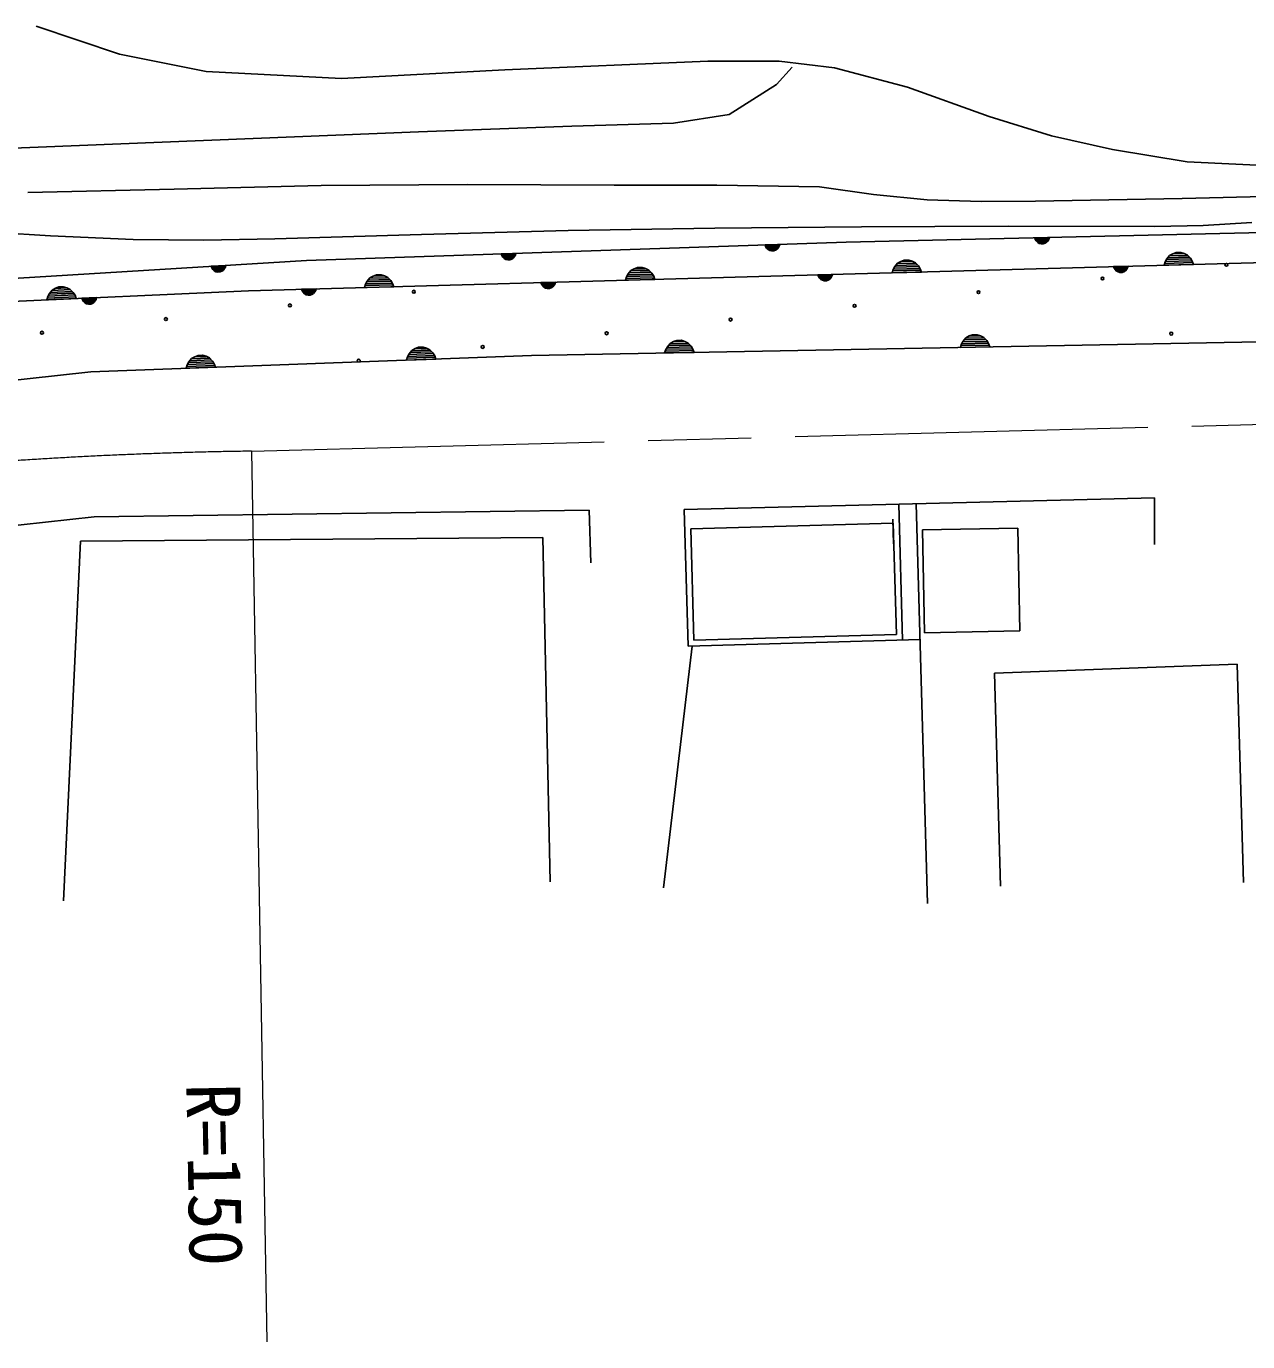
# Model space of a CAD drawing. Units: millimetres, scale not verified. Extents: x 40000 to 680000, y 20000 to 380000.
# Drawn here: x 186851 to 228404, y 265580 to 310317 of the extents above; entities that cross this region are included whole.
import ezdxf
from ezdxf.enums import TextEntityAlignment as Align

# ---------------------------------------------------------------- set-up
doc = ezdxf.new("R2010")
doc.units = ezdxf.units.MM
doc.header["$LTSCALE"] = 1000
doc.linetypes.add('CHAIN', pattern=[18.5, 12, -1.5, 3.5, -1.5])
for name, color, linetype, lineweight in [('M-BGD', 7, 'Continuous', 25), ('M-BMK', 2, 'CHAIN', 13), ('M-BMK-HTXT', 7, 'Continuous', 13)]:
    doc.layers.add(name, color=color, linetype=linetype, lineweight=lineweight)
doc.styles.add('ＭＳ ゴシック', font='')
doc.styles.get('ＭＳ ゴシック').set_extended_font_data('MS Gothic')

msp = doc.modelspace()

# ---------------------------------------------------------------- linework, layer by layer
at = {"layer": 'M-BGD'}
for p, q in [((187183, 310317), (190018, 309372)), ((190018, 309372), (192971, 308781)), ((203130, 308840), (210040, 309136)), ((210040, 309136), (212462, 309136)), ((212462, 309136), (214352, 308900)), ((192971, 308781), (197578, 308545)), ((197578, 308545), (203130, 308840)), ((212373, 308339), (212909, 308923)), ((214352, 308900), (216832, 308250)), ((210766, 307316), (212373, 308339)), ((216832, 308250), (219608, 307246)), ((200199, 306731), (205410, 306926)), ((205410, 306926), (208867, 307024)), ((208867, 307024), (210766, 307316)), ((219608, 307246), (221734, 306596)), ((185840, 306147), (200199, 306731)), ((221734, 306596), (223801, 306124)), ((223801, 306124), (226341, 305711)), ((226341, 305711), (230593, 305498)), ((186899, 304661), (191885, 304782)), ((191885, 304782), (196878, 304905)), ((196878, 304905), (201860, 304934)), ((201860, 304934), (206854, 304910)), ((206854, 304910), (210347, 304912)), ((210347, 304912), (213838, 304853)), ((213838, 304853), (215668, 304601)), ((215668, 304601), (217503, 304410)), ((217503, 304410), (219339, 304360)), ((219339, 304360), (221187, 304371)), ((221187, 304371), (226174, 304466)), ((226174, 304466), (231169, 304579)), ((184868, 303367), (187670, 303187)), ((200293, 303233), (205286, 303368)), ((205286, 303368), (210271, 303450)), ((210271, 303450), (215266, 303494)), ((267710, 303377), (212176, 301815)), ((214747, 302974), (236148, 303465)), ((215266, 303494), (220251, 303523)), ((220251, 303523), (225247, 303511)), ((225247, 303511), (226894, 303545)), ((226894, 303545), (228549, 303640)), ((187670, 303187), (190484, 303066)), ((190484, 303066), (192891, 303048)), ((192891, 303048), (195309, 303090)), ((195309, 303090), (200293, 303233)), ((196381, 302350), (214747, 302974)), ((211983, 302881), (212483, 302898)), ((212004, 302824), (211983, 302881)), ((212483, 302898), (212465, 302839)), ((221158, 303122), (221658, 303133)), ((221178, 303065), (221158, 303122)), ((221646, 303101), (221171, 303091)), ((221209, 303016), (221178, 303065)), ((221184, 303060), (221634, 303070)), ((221616, 303038), (221205, 303029)), ((221259, 302963), (221209, 303016)), ((221228, 302998), (221592, 303006)), ((221315, 302934), (221259, 302963)), ((221562, 302975), (221260, 302968)), ((221374, 302916), (221315, 302934)), ((221319, 302938), (221506, 302942)), ((221451, 302918), (221374, 302916)), ((221509, 302938), (221451, 302918)), ((221564, 302970), (221509, 302938)), ((221611, 303026), (221564, 302970)), ((221639, 303075), (221611, 303026)), ((221658, 303133), (221639, 303075)), ((203010, 302576), (203510, 302592)), ((203031, 302519), (203010, 302576)), ((203499, 302561), (203024, 302545)), ((203063, 302471), (203031, 302519)), ((203038, 302514), (203487, 302529)), ((203470, 302497), (203059, 302483)), ((203113, 302418), (203063, 302471)), ((203082, 302453), (203446, 302465)), ((203417, 302433), (203114, 302423)), ((203418, 302428), (203364, 302396)), ((203465, 302485), (203418, 302428)), ((203492, 302534), (203465, 302485)), ((203510, 302592), (203492, 302534)), ((212472, 302866), (211997, 302850)), ((212036, 302776), (212004, 302824)), ((212011, 302819), (212460, 302834)), ((212443, 302802), (212032, 302788)), ((212086, 302723), (212036, 302776)), ((212055, 302758), (212419, 302770)), ((212142, 302695), (212086, 302723)), ((212390, 302738), (212087, 302728)), ((212202, 302678), (212142, 302695)), ((212147, 302699), (212333, 302705)), ((212279, 302681), (212202, 302678)), ((212337, 302701), (212279, 302681)), ((212391, 302733), (212337, 302701)), ((212438, 302790), (212391, 302733)), ((212465, 302839), (212438, 302790)), ((225651, 302407), (225746, 302520)), ((226417, 302466), (225690, 302446)), ((225746, 302520), (225854, 302583)), ((225748, 302510), (226353, 302527)), ((225854, 302583), (225970, 302623)), ((226234, 302586), (225862, 302575)), ((225970, 302623), (226125, 302628)), ((226125, 302628), (226244, 302594)), ((226244, 302594), (226355, 302537)), ((226355, 302537), (226456, 302430)), ((226456, 302430), (226519, 302334)), ((181724, 301461), (196381, 302350)), ((193141, 302154), (193640, 302184)), ((193163, 302097), (193141, 302154)), ((193629, 302152), (193155, 302123)), ((193196, 302051), (193163, 302097)), ((193169, 302093), (193619, 302120)), ((193602, 302088), (193191, 302063)), ((193248, 301999), (193196, 302051)), ((193216, 302033), (193579, 302055)), ((193304, 301972), (193248, 301999)), ((193551, 302022), (193249, 302004)), ((193309, 301976), (193495, 301987)), ((193499, 301984), (193442, 301962)), ((193552, 302017), (193499, 301984)), ((193598, 302075), (193552, 302017)), ((193623, 302125), (193598, 302075)), ((193640, 302184), (193623, 302125)), ((203169, 302390), (203113, 302418)), ((203229, 302373), (203169, 302390)), ((203174, 302393), (203360, 302400)), ((203306, 302375), (203229, 302373)), ((203364, 302396), (203306, 302375)), ((207327, 301894), (207422, 302007)), ((207422, 302007), (207530, 302070)), ((207424, 301997), (208029, 302014)), ((207530, 302070), (207646, 302110)), ((207910, 302073), (207538, 302062)), ((207646, 302110), (207801, 302115)), ((207801, 302115), (207920, 302081)), ((207920, 302081), (208031, 302024)), ((208031, 302024), (208132, 301916)), ((216304, 301932), (216341, 302048)), ((216327, 301995), (217277, 302021)), ((216341, 302048), (216396, 302147)), ((217250, 302083), (216351, 302058)), ((216386, 302121), (217208, 302145)), ((216396, 302147), (216490, 302259)), ((217162, 302206), (216435, 302185)), ((216490, 302259), (216598, 302322)), ((216493, 302249), (217098, 302266)), ((216598, 302322), (216715, 302363)), ((216978, 302326), (216606, 302315)), ((216715, 302363), (216870, 302368)), ((216870, 302368), (216988, 302333)), ((216988, 302333), (217100, 302277)), ((217100, 302277), (217200, 302169)), ((217200, 302169), (217263, 302074)), ((217263, 302074), (217304, 301960)), ((223838, 302148), (224338, 302162)), ((223858, 302092), (223838, 302148)), ((224326, 302131), (223851, 302118)), ((223890, 302044), (223858, 302092)), ((223865, 302087), (224315, 302099)), ((224297, 302068), (223886, 302056)), ((223940, 301990), (223890, 302044)), ((223909, 302025), (224273, 302036)), ((223996, 301962), (223940, 301990)), ((224243, 302004), (223941, 301995)), ((224245, 301999), (224191, 301967)), ((224292, 302055), (224245, 301999)), ((224319, 302104), (224292, 302055)), ((224338, 302162), (224319, 302104)), ((225560, 302192), (225596, 302308)), ((226559, 302220), (225560, 302192)), ((225583, 302255), (226533, 302282)), ((225596, 302308), (225651, 302407)), ((226506, 302343), (225606, 302318)), ((225642, 302382), (226464, 302405)), ((226519, 302334), (226559, 302220)), ((193364, 301957), (193304, 301972)), ((193442, 301962), (193364, 301957)), ((212176, 301815), (194413, 301325)), ((198354, 301434), (198391, 301550)), ((198391, 301550), (198446, 301649)), ((199300, 301585), (198401, 301560)), ((198437, 301623), (199259, 301646)), ((198446, 301649), (198540, 301761)), ((199212, 301707), (198485, 301687)), ((198540, 301761), (198649, 301824)), ((198543, 301751), (199148, 301768)), ((198649, 301824), (198765, 301865)), ((199029, 301827), (198656, 301817)), ((198765, 301865), (198920, 301869)), ((198920, 301869), (199038, 301835)), ((199038, 301835), (199150, 301778)), ((199150, 301778), (199251, 301671)), ((199251, 301671), (199313, 301575)), ((199313, 301575), (199354, 301461)), ((204357, 301603), (204857, 301617)), ((204378, 301546), (204357, 301603)), ((204846, 301586), (204371, 301572)), ((204409, 301498), (204378, 301546)), ((204384, 301541), (204834, 301554)), ((204839, 301559), (204811, 301510)), ((204857, 301617), (204839, 301559)), ((207236, 301679), (207272, 301795)), ((208235, 301707), (207236, 301679)), ((207259, 301742), (208209, 301768)), ((207272, 301795), (207327, 301894)), ((208182, 301830), (207282, 301805)), ((207318, 301869), (208140, 301892)), ((208093, 301953), (207366, 301933)), ((208132, 301916), (208195, 301821)), ((208195, 301821), (208235, 301707)), ((213778, 301867), (214277, 301881)), ((213798, 301810), (213778, 301867)), ((214266, 301849), (213791, 301836)), ((213829, 301762), (213798, 301810)), ((213804, 301805), (214254, 301818)), ((214236, 301786), (213825, 301774)), ((213880, 301708), (213829, 301762)), ((213849, 301744), (214212, 301754)), ((213935, 301680), (213880, 301708)), ((214183, 301722), (213881, 301713)), ((213995, 301663), (213935, 301680)), ((213940, 301684), (214126, 301689)), ((214072, 301665), (213995, 301663)), ((214130, 301685), (214072, 301665)), ((214184, 301717), (214130, 301685)), ((214232, 301773), (214184, 301717)), ((214259, 301823), (214232, 301773)), ((214277, 301881), (214259, 301823)), ((217304, 301960), (216304, 301932)), ((224055, 301944), (223996, 301962)), ((224001, 301965), (224187, 301971)), ((224133, 301947), (224055, 301944)), ((224191, 301967), (224133, 301947)), ((194413, 301325), (181691, 300746)), ((187553, 301013), (187587, 301129)), ((187575, 301076), (188524, 301119)), ((187587, 301129), (187640, 301229)), ((188496, 301181), (187597, 301140)), ((187631, 301204), (188453, 301241)), ((187640, 301229), (187733, 301344)), ((188405, 301302), (187679, 301269)), ((187733, 301344), (187840, 301409)), ((187736, 301334), (188340, 301361)), ((187840, 301409), (187956, 301451)), ((188220, 301418), (187848, 301402)), ((187956, 301451), (188110, 301459)), ((188110, 301459), (188229, 301426)), ((188229, 301426), (188342, 301371)), ((188342, 301371), (188444, 301266)), ((188444, 301266), (188509, 301171)), ((188509, 301171), (188551, 301058)), ((188743, 301067), (189243, 301090)), ((189243, 301090), (189225, 301031)), ((196218, 301375), (196717, 301389)), ((196238, 301318), (196218, 301375)), ((196706, 301358), (196231, 301344)), ((196269, 301270), (196238, 301318)), ((196244, 301314), (196694, 301326)), ((196676, 301294), (196265, 301283)), ((196319, 301217), (196269, 301270)), ((196288, 301252), (196652, 301262)), ((196375, 301188), (196319, 301217)), ((196623, 301230), (196321, 301222)), ((196435, 301171), (196375, 301188)), ((196380, 301192), (196566, 301197)), ((196512, 301173), (196435, 301171)), ((196570, 301194), (196512, 301173)), ((196624, 301225), (196570, 301194)), ((196672, 301282), (196624, 301225)), ((196699, 301331), (196672, 301282)), ((196717, 301389), (196699, 301331)), ((199354, 301461), (198354, 301434)), ((198378, 301497), (199327, 301523)), ((204816, 301522), (204405, 301511)), ((204459, 301445), (204409, 301498)), ((204428, 301480), (204792, 301490)), ((204515, 301416), (204459, 301445)), ((204763, 301458), (204460, 301450)), ((204574, 301399), (204515, 301416)), ((204520, 301420), (204706, 301425)), ((204652, 301401), (204574, 301399)), ((204710, 301422), (204652, 301401)), ((204764, 301453), (204710, 301422)), ((204811, 301510), (204764, 301453)), ((188551, 301058), (187553, 301013)), ((188765, 301010), (188743, 301067)), ((189232, 301058), (188757, 301036)), ((188797, 300963), (188765, 301010)), ((188771, 301006), (189221, 301026)), ((189203, 300994), (188792, 300975)), ((188848, 300910), (188797, 300963)), ((188816, 300945), (189180, 300962)), ((188904, 300883), (188848, 300910)), ((189151, 300929), (188849, 300915)), ((188964, 300867), (188904, 300883)), ((188909, 300887), (189095, 300895)), ((189041, 300870), (188964, 300867)), ((189099, 300892), (189041, 300870)), ((189153, 300924), (189099, 300892)), ((189199, 300981), (189153, 300924)), ((189225, 301031), (189199, 300981)), ((244288, 299882), (204036, 299121)), ((218820, 299723), (218929, 299785)), ((218929, 299785), (219045, 299825)), ((219309, 299785), (218936, 299778)), ((219045, 299825), (219200, 299828)), ((219200, 299828), (219318, 299792)), ((219318, 299792), (219430, 299735)), ((199877, 299180), (199971, 299294)), ((199971, 299294), (200078, 299358)), ((199974, 299284), (200578, 299306)), ((200078, 299358), (200194, 299400)), ((200458, 299364), (200086, 299351)), ((200194, 299400), (200349, 299405)), ((200349, 299405), (200468, 299372)), ((200468, 299372), (200580, 299316)), ((200580, 299316), (200682, 299210)), ((208568, 299207), (208606, 299322)), ((208606, 299322), (208661, 299421)), ((209515, 299350), (208615, 299333)), ((208652, 299396), (209474, 299411)), ((208661, 299421), (208757, 299533)), ((209428, 299473), (208701, 299459)), ((208757, 299533), (208866, 299595)), ((208759, 299523), (209364, 299534)), ((208866, 299595), (208982, 299635)), ((209246, 299595), (208873, 299587)), ((208982, 299635), (209137, 299637)), ((209137, 299637), (209256, 299602)), ((209256, 299602), (209367, 299544)), ((209367, 299544), (209466, 299436)), ((209466, 299436), (209528, 299340)), ((209528, 299340), (209568, 299226)), ((218631, 299397), (218669, 299513)), ((219631, 299416), (218631, 299397)), ((218655, 299460), (219604, 299478)), ((218669, 299513), (218724, 299611)), ((219578, 299540), (218678, 299523)), ((218715, 299586), (219537, 299602)), ((218724, 299611), (218820, 299723)), ((219491, 299663), (218764, 299649)), ((218822, 299713), (219427, 299724)), ((219430, 299735), (219529, 299626)), ((219529, 299626), (219591, 299530)), ((219591, 299530), (219631, 299416)), ((204036, 299121), (189041, 298568)), ((192326, 298804), (192379, 298904)), ((193235, 298848), (192335, 298814)), ((192370, 298878), (193192, 298909)), ((192379, 298904), (192473, 299017)), ((193145, 298969), (192418, 298943)), ((192473, 299017), (192581, 299081)), ((192476, 299007), (193080, 299030)), ((192581, 299081), (192697, 299123)), ((192961, 299088), (192588, 299074)), ((192697, 299123), (192851, 299129)), ((192851, 299129), (192970, 299096)), ((192970, 299096), (193082, 299040)), ((193082, 299040), (193184, 298933)), ((193184, 298933), (193247, 298838)), ((199788, 298964), (199823, 299081)), ((200787, 299001), (199788, 298964)), ((199810, 299028), (200760, 299063)), ((199823, 299081), (199877, 299180)), ((200732, 299124), (199833, 299091)), ((199868, 299155), (200690, 299185)), ((200643, 299246), (199916, 299219)), ((200682, 299210), (200745, 299115)), ((200745, 299115), (200787, 299001)), ((209568, 299226), (208568, 299207)), ((208592, 299270), (209542, 299288)), ((189041, 298568), (181832, 297773)), ((192290, 298688), (192326, 298804)), ((193289, 298725), (192290, 298688)), ((192313, 298751), (193262, 298786)), ((193247, 298838), (193289, 298725)), ((209236, 293882), (225233, 294279)), ((216661, 289440), (216530, 294063)), ((217130, 294078), (217515, 280483)), ((225233, 294279), (225233, 292689)), ((182799, 292937), (189158, 293631)), ((189158, 293631), (205997, 293863)), ((205997, 293863), (206054, 292071)), ((209368, 289233), (209236, 293882)), ((216334, 293558), (216356, 292720)), ((216348, 293417), (209455, 293222)), ((209455, 293222), (209563, 289438)), ((216455, 289634), (216348, 293417)), ((220588, 293253), (217339, 293189)), ((217339, 293189), (217408, 289692)), ((220656, 289756), (220588, 293253)), ((188117, 280577), (188690, 292806)), ((188690, 292806), (204422, 292934)), ((204422, 292934), (204677, 281215)), ((217261, 289457), (209368, 289233)), ((209563, 289438), (216455, 289634)), ((217408, 289692), (220656, 289756)), ((209508, 289237), (208533, 281011)), ((228048, 288628), (219786, 288322)), ((228259, 281192), (228048, 288628)), ((219786, 288322), (219992, 281078))]:
    msp.add_line(p, q, dxfattribs=at)
for centre in [(227680, 302205), (223463, 301740), (200036, 301290), (219246, 301275), (195819, 300825), (215029, 300810), (191602, 300359), (210812, 300344), (187385, 299894), (206595, 299879), (225804, 299864), (202377, 299414)]:
    msp.add_circle(centre, 49.8, dxfattribs=at)
msp.add_arc((198160, 298949), 49.8, 298.5841, 245.6412, dxfattribs=at)
at = {"layer": 'M-BMK'}
msp.add_line((194514, 295867), (266017, 297776), dxfattribs=at)
msp.add_arc((196529, 146162), 149718, 90.77124, 98.01697, dxfattribs=at)
at = {"layer": 'M-BMK-HTXT'}
msp.add_line((194514, 295867), (195039, 265580), dxfattribs=at)

# ---------------------------------------------------------------- texts
at = {"layer": 'M-BGD', "style": 'ＭＳ ゴシック'}
msp.add_text('R=150', height=1833, rotation=271.1, dxfattribs=at).set_placement((191744, 274352), align=Align.BOTTOM_LEFT)

doc.saveas('drawing.dxf')
